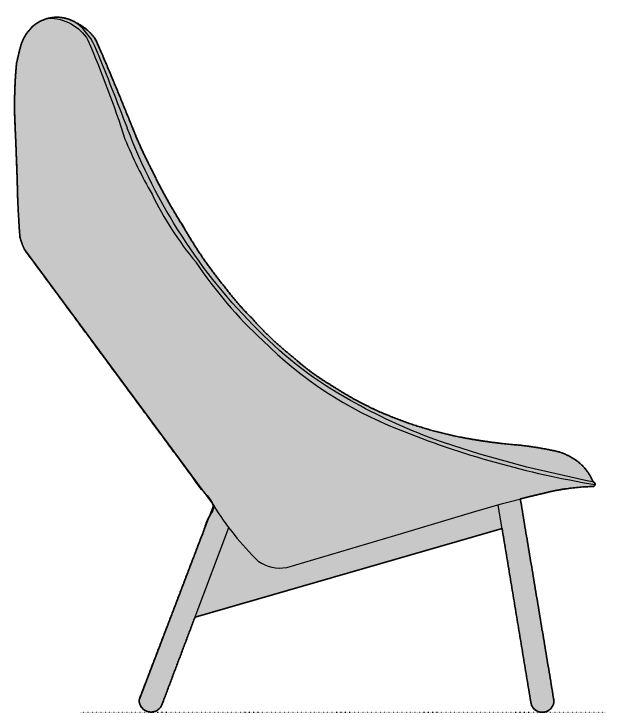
# Model space of a CAD drawing. Header units: millimetres. Extents: x -30 to 1965, y -1345 to 1063.
# Drawn here: x 1028 to 1930, y -2 to 1063 of the extents above; entities that cross this region are included whole.
import ezdxf

# ---------------------------------------------------------------- set-up
doc = ezdxf.new("R2010")
doc.units = ezdxf.units.MM
doc.linetypes.add('Dots', pattern=[1, 0, -1])
doc.layers.add('Blocks', color=7, linetype='Continuous')
doc.layers.add('Blocks$Fill', color=7, linetype='Continuous', true_color=0xffffff)
for name, color, linetype, lineweight, true_color in [('Blocks$Inner', 7, 'Continuous', 25, 0x007f00), ('Blocks$Outline', 7, 'Continuous', 35, 0xff3f3f), ('Groud', 7, 'Dots', 25, 0x243775)]:
    doc.layers.add(name, color=color, linetype=linetype, lineweight=lineweight, true_color=true_color)

# ---------------------------------------------------------------- blocks, each defined once
blk = doc.blocks.new('Uchiwa Quilted Lounge Chair Side')
at = {"layer": 'Blocks$Fill'}
blk.add_hatch(color=256, dxfattribs=at).paths.add_polyline_path([(175.2, 144.7), (124, 9), (123.8, 8.7), (123.6, 8.4), (123.4, 8.1), (123.2, 7.8), (123, 7.5), (122.8, 7.2), (122.6, 6.9), (122.4, 6.7), (122.1, 6.4), (121.9, 6.1), (121.6, 5.8), (121.4, 5.6), (121.1, 5.3), (120.9, 5), (120.6, 4.8), (120.3, 4.5), (120, 4.3), (119.7, 4.1), (119.4, 3.8), (119.1, 3.6), (118.8, 3.4), (118.5, 3.2), (118.2, 2.9), (117.9, 2.7), (117.5, 2.5), (117.2, 2.3), (116.9, 2.2), (116.5, 2), (116.2, 1.8), (115.8, 1.6), (115.5, 1.5), (115.1, 1.3), (114.8, 1.2), (114.4, 1.1), (114, 0.9), (113.7, 0.8), (113.3, 0.7), (112.9, 0.6), (112.6, 0.5), (112.2, 0.4), (111.8, 0.3), (111.4, 0.3), (111.1, 0.2), (110.7, 0.2), (110.3, 0.1), (109.9, 0.1), (109.6, 0), (109.2, 0), (108.8, 0), (108.4, 0), (108.1, 0), (107.7, 0), (107.3, 0), (106.9, 0), (106.6, 0.1), (106.2, 0.1), (105.9, 0.2), (105.5, 0.2), (105.2, 0.3), (104.8, 0.3), (104.5, 0.4), (104.1, 0.5), (103.8, 0.6), (103.4, 0.6), (103.1, 0.7), (102.8, 0.8), (102.4, 0.9), (102.1, 1.1), (101.8, 1.2), (101.4, 1.3), (101.1, 1.5), (100.8, 1.6), (100.4, 1.8), (100.1, 1.9), (99.8, 2.1), (99.4, 2.3), (99.1, 2.4), (98.8, 2.6), (98.5, 2.8), (98.2, 3), (97.9, 3.2), (97.6, 3.4), (97.2, 3.7), (96.9, 3.9), (96.6, 4.1), (96.4, 4.4), (96.1, 4.6), (95.8, 4.9), (95.5, 5.2), (95.2, 5.4), (95, 5.7), (94.7, 6), (94.4, 6.3), (94.2, 6.6), (93.9, 6.9), (93.7, 7.2), (93.5, 7.5), (93.3, 7.8), (93, 8.1), (92.8, 8.4), (92.6, 8.8), (92.4, 9.1), (92.2, 9.4), (92.1, 9.8), (91.9, 10.1), (91.7, 10.5), (91.5, 10.8), (91.4, 11.2), (91.3, 11.5), (91.1, 11.9), (91, 12.2), (90.9, 12.6), (90.8, 12.9), (90.6, 13.3), (90.5, 13.6), (90.5, 14), (90.4, 14.4), (90.3, 14.7), (90.2, 15.1), (90.2, 15.4), (90.1, 15.8), (90.1, 16.2), (90, 16.5), (90, 16.9), (90, 17.2), (90, 17.6), (89.9, 17.9), (89.9, 18.3), (203.2, 314.8), (-84.7, 704.2), (-85.8, 706.5), (-86.7, 708.8), (-87.7, 711.1), (-88.5, 713.5), (-89.4, 715.9), (-90.2, 718.2), (-90.9, 720.6), (-91.6, 723.1), (-93.8, 755.5), (-95.2, 788), (-98.8, 887.6), (-99.4, 900.2), (-99.7, 912.8), (-99.8, 925.5), (-99.7, 938.1), (-99.3, 950.7), (-98.7, 963.4), (-97.8, 976), (-96.7, 988.6), (-90.5, 1014.4), (-89.9, 1016.4), (-89.2, 1018.4), (-88.4, 1020.3), (-87.5, 1022.2), (-86.7, 1024.1), (-85.7, 1026), (-84.7, 1027.9), (-83.6, 1029.7), (-82.5, 1031.5), (-81.4, 1033.2), (-80.2, 1035), (-78.9, 1036.6), (-77.6, 1038.3), (-76.2, 1039.9), (-74.8, 1041.4), (-73.4, 1042.9), (-72.6, 1043.7), (-71.8, 1044.4), (-71, 1045.1), (-70.1, 1045.8), (-69.3, 1046.4), (-68.4, 1047.1), (-67.5, 1047.7), (-66.6, 1048.4), (-65.7, 1049), (-64.7, 1049.6), (-63.8, 1050.2), (-62.8, 1050.8), (-61.8, 1051.3), (-60.8, 1051.8), (-59.8, 1052.4), (-58.7, 1052.9), (-57.7, 1053.3), (-56.6, 1053.8), (-55.6, 1054.2), (-54.5, 1054.6), (-53.4, 1055), (-52.3, 1055.4), (-51.1, 1055.8), (-50, 1056.1), (-48.9, 1056.4), (-47.7, 1056.7), (-46.6, 1056.9), (-45.4, 1057.1), (-44.3, 1057.4), (-43.1, 1057.5), (-41.9, 1057.7), (-40.7, 1057.8), (-39.6, 1057.9), (-38.4, 1058), (-37.2, 1058.1), (-36, 1058.1), (-34.8, 1058.1), (-33.6, 1058.1), (-32.5, 1058), (-31.3, 1058), (-30.1, 1057.9), (-29, 1057.8), (-27.8, 1057.6), (-26.6, 1057.4), (-25.5, 1057.3), (-24.3, 1057), (-23.2, 1056.8), (-22.1, 1056.6), (-21, 1056.3), (-19.9, 1056), (-18.8, 1055.6), (-17.7, 1055.3), (-16.6, 1054.9), (-15.6, 1054.6), (-14.5, 1054.1), (-13.5, 1053.7), (-12.5, 1053.3), (-11.5, 1052.8), (-10.5, 1052.4), (-9.5, 1051.9), (-8.5, 1051.4), (-7.6, 1050.8), (-6.7, 1050.3), (-5.8, 1049.7), (-3.5, 1048.6), (-1.2, 1047.3), (1, 1046), (3.2, 1044.6), (5.3, 1043.1), (7.4, 1041.6), (9.4, 1040), (11.4, 1038.3), (13.3, 1036.5), (15.1, 1034.7), (16.9, 1032.8), (18.6, 1030.8), (20.3, 1028.8), (21.8, 1026.8), (23.3, 1024.7), (24.7, 1022.5), (83.8, 880.1), (88.8, 868.4), (94.1, 856.7), (99.6, 845.1), (105.3, 833.7), (117.6, 808.8), (130.7, 784.2), (144.6, 760.1), (159.1, 736.4), (166, 724.6), (173.2, 712.9), (180.6, 701.4), (188.3, 690.1), (196.2, 678.9), (204.3, 667.9), (212.7, 657.1), (221.2, 646.5), (225.9, 640.3), (230.7, 634.1), (235.7, 628.1), (240.7, 622.2), (245.9, 616.4), (251.1, 610.7), (256.5, 605.1), (262, 599.6), (269.6, 591.3), (277.3, 583.1), (285.3, 575.2), (293.4, 567.4), (301.7, 559.8), (310.1, 552.4), (318.7, 545.1), (327.4, 538.1), (333.9, 532.4), (340.6, 526.8), (347.5, 521.4), (354.6, 516.1), (361.8, 511), (369.1, 506.1), (376.6, 501.3), (400.3, 486.6), (408.5, 481.8), (416.8, 477.1), (425.2, 472.6), (433.6, 468.2), (442.1, 464), (450.7, 459.9), (466.5, 453.1), (482.5, 446.6), (498.7, 440.7), (515.1, 435.2), (531.6, 430.2), (548.3, 425.7), (565.1, 421.7), (581.9, 418.2), (602, 414.6), (622.2, 411.6), (642.4, 409), (662.7, 407), (676.4, 405.6), (690, 403.8), (703.6, 401.6), (717.1, 398.9), (719.9, 398.4), (722.7, 397.9), (725.6, 397.2), (728.4, 396.5), (731.1, 395.7), (733.9, 394.8), (736.6, 393.8), (739.3, 392.7), (742, 391.5), (744.6, 390.2), (747.2, 388.8), (749.7, 387.4), (752.1, 385.9), (754.6, 384.3), (756.9, 382.6), (759.2, 380.9), (760.9, 379.5), (762.6, 378), (764.2, 376.5), (765.8, 374.9), (767.4, 373.3), (768.9, 371.6), (770.4, 369.8), (771.8, 368.1), (773.1, 366.2), (774.4, 364.4), (775.7, 362.5), (776.9, 360.6), (778, 358.6), (779, 356.6), (780, 354.6), (781, 352.6), (781.5, 351.6), (781.5, 351.6), (781.5, 351.6), (781.5, 351.5), (781.5, 351.5), (781.5, 351.5), (781.5, 351.4), (781.5, 351.4), (781.5, 351.3), (781.5, 351.3), (781.5, 351.3), (781.5, 351.2), (781.5, 351.2), (781.5, 351.2), (781.5, 351.1), (781.5, 351.1), (781.5, 351.1), (781.5, 351), (781.5, 351), (781.5, 351), (781.4, 350.9), (781.4, 350.9), (781.4, 350.8), (781.4, 350.8), (781.4, 350.8), (781.4, 350.7), (781.4, 350.7), (781.4, 350.7), (781.4, 350.6), (781.3, 350.6), (781.3, 350.6), (781.3, 350.5), (781.3, 350.5), (783.3, 350.1), (783.4, 350.1), (783.5, 350), (783.6, 349.9), (783.7, 349.8), (783.8, 349.7), (783.9, 349.6), (784, 349.5), (784.1, 349.4), (784.1, 349.3), (784.2, 349.3), (784.2, 349.2), (784.3, 349.2), (784.3, 349.1), (784.3, 349.1), (784.4, 349), (784.4, 348.9), (784.4, 348.9), (784.5, 348.8), (784.5, 348.8), (784.5, 348.7), (784.6, 348.7), (784.6, 348.6), (784.6, 348.5), (784.6, 348.5), (784.7, 348.4), (784.7, 348.3), (784.7, 348.3), (784.7, 348.2), (784.8, 348.1), (784.8, 348.1), (784.8, 348), (784.8, 348), (784.8, 347.9), (784.8, 347.8), (784.9, 347.8), (784.9, 347.7), (784.9, 347.6), (784.9, 347.5), (784.9, 347.4), (784.9, 347.2), (784.9, 347.1), (784.9, 347), (784.9, 346.8), (784.9, 346.7), (784.9, 346.6), (784.9, 346.5), (784.9, 346.3), (784.9, 346.2), (784.8, 346.1), (784.8, 346), (784.8, 345.8), (784.7, 345.7), (784.7, 345.6), (784.6, 345.5), (784.6, 345.3), (784.5, 345.3), (784.5, 345.2), (784.5, 345.2), (784.4, 345.1), (784.4, 345.1), (784.4, 345), (784.3, 344.9), (784.3, 344.9), (784.3, 344.8), (784.2, 344.8), (784.2, 344.7), (784.1, 344.7), (784.1, 344.6), (784.1, 344.6), (784, 344.5), (784, 344.5), (783.9, 344.4), (783.9, 344.4), (783.8, 344.3), (783.8, 344.3), (783.7, 344.2), (783.7, 344.2), (783.6, 344.1), (783.6, 344.1), (783.5, 344), (783.5, 344), (783.4, 344), (783.4, 343.9), (783.3, 343.8), (783.2, 343.8), (783, 343.7), (782.9, 343.6), (782.8, 343.6), (782.7, 343.5), (782.6, 343.5), (782.5, 343.4), (782.3, 343.4), (772.3, 343), (762.2, 342.4), (752.2, 341.4), (742.2, 340.2), (732.2, 338.6), (722.3, 336.7), (712.5, 334.6), (702.7, 332.2), (681.8, 327.3), (671, 324.5), (722.2, 17.5), (722.2, 17.2), (722.2, 16.8), (722.2, 16.4), (722.1, 16), (722.1, 15.7), (722.1, 15.3), (722, 14.9), (722, 14.5), (721.9, 14.1), (721.8, 13.7), (721.7, 13.4), (721.7, 13), (721.6, 12.6), (721.4, 12.2), (721.3, 11.8), (721.2, 11.4), (721.1, 11), (720.9, 10.7), (720.8, 10.3), (720.6, 9.9), (720.4, 9.5), (720.2, 9.1), (720, 8.8), (719.8, 8.4), (719.6, 8.1), (719.4, 7.7), (719.2, 7.3), (718.9, 7), (718.7, 6.7), (718.4, 6.3), (718.2, 6), (717.9, 5.7), (717.6, 5.4), (717.3, 5.1), (717, 4.7), (716.7, 4.5), (716.4, 4.2), (716.1, 3.9), (715.8, 3.6), (715.5, 3.4), (715.1, 3.1), (714.8, 2.9), (714.4, 2.6), (714.1, 2.4), (713.8, 2.2), (713.4, 2), (713, 1.7), (712.7, 1.6), (712.3, 1.4), (712, 1.2), (711.6, 1), (711.2, 0.9), (710.9, 0.7), (710.5, 0.6), (710.1, 0.5), (709.7, 0.3), (709.4, 0.2), (709, 0.1), (708.6, 0), (708.3, -0.1), (707.9, -0.1), (707.5, -0.2), (707.1, -0.3), (706.8, -0.3), (706.4, -0.4), (706, -0.4), (705.7, -0.4), (705.3, -0.4), (704.9, -0.5), (704.5, -0.5), (704.1, -0.5), (703.7, -0.4), (703.4, -0.4), (703, -0.4), (702.6, -0.4), (702.2, -0.3), (701.8, -0.3), (701.4, -0.2), (701, -0.1), (700.6, 0), (700.2, 0.1), (699.8, 0.2), (699.4, 0.3), (699, 0.4), (698.6, 0.5), (698.2, 0.7), (697.8, 0.8), (697.5, 1), (697.1, 1.2), (696.7, 1.3), (696.3, 1.5), (695.9, 1.7), (695.6, 1.9), (695.2, 2.1), (694.9, 2.4), (694.5, 2.6), (694.2, 2.8), (693.8, 3.1), (693.5, 3.4), (693.2, 3.6), (692.8, 3.9), (692.5, 4.2), (692.2, 4.5), (691.9, 4.8), (691.6, 5.1), (691.3, 5.4), (691.1, 5.7), (690.8, 6), (690.5, 6.3), (690.3, 6.6), (690.1, 7), (689.8, 7.3), (689.6, 7.6), (689.4, 8), (689.2, 8.3), (689, 8.7), (688.8, 9), (688.6, 9.4), (688.4, 9.7), (688.3, 10.1), (688.1, 10.4), (688, 10.8), (687.8, 11.2), (687.7, 11.5), (687.6, 11.9), (687.5, 12.2), (687.4, 12.6), (687.3, 13), (643.1, 279.7)], flags=0)
at = {"layer": 'Blocks$Inner'}
for p, q in [((671, 324.5), (722.2, 17.5)), ((687.3, 13), (637.1, 315.5)), ((175.2, 144.7), (643.1, 279.7))]:
    blk.add_line(p, q, dxfattribs=at)
for points in [[(-84.7, 704.2), (203.2, 314.8), (89.9, 18.3)], [(783.3, 350.1), (770.3, 352.6), (680.9, 372.8), (609.1, 392.6), (553.7, 410.4), (539.4, 415.5)], [(314.9, 220.1), (479.7, 268.6), (601.8, 305.6), (643.6, 317.4), (681.8, 327.3), (702.7, 332.2)], [(124, 9), (226.6, 280.9)]]:
    blk.add_lwpolyline(points, dxfattribs=at)
for centre, radius, start, end in [((-35.1, 1002.3), 55.8, 58.2146, 133.2885), ((-66.2, 972.3), 98.2, 21.3267, 52.0365), ((-23, 993.2), 70.8, 135.3829, 162.5681), ((1173.9, 697.7), 1303.4, 165.9372, 167.1066), ((-5144.3, -1094.5), 5580.8, 20.82, 22.132), ((563.3, 924.4), 663.1, 174.4518, 183.1863), ((654.7, 1117.4), 618.3, 202.5645, 207.3123), ((713.5, 1137.5), 697.3, 202.3269, 210.025), ((903.7, 1211.7), 883.3, 205.3402, 212.5546), ((1522.4, 845.7), 1618.7, 182.0437, 184.3449), ((580.8, 1019), 524.4, 206.0557, 219.5138), ((35.4, 758.7), 131.9, 195.6972, 204.4261), ((735.6, 1060), 673.2, 213.8203, 227.2365), ((707.4, 996.1), 607.6, 225.0956, 248.5248), ((1016.9, 1749.3), 1421.9, 248.0306, 260.61), ((781.1, 347), 3.83, 288.7586, 55.1777), ((598, 561.8), 465.7, 212.0297, 225.4747), ((305.3, 279.1), 59.8, 235.5518, 279.2869), ((108.2, 18.3), 18.3, 180.107, 329.4115)]:
    blk.add_arc(centre, radius, start, end, dxfattribs=at)
at = {"layer": 'Blocks$Inner', "extrusion": (0, 0, -1)}
for centre, radius, start, end in [((47, 987.7), 68.9, 88.8895, 149.053), ((38.4, 982.4), 74.8, 115.8653, 147.5707), ((1480.6, 378.6), 1625.8, 156.647, 162.3114), ((5081.7, -1177.1), 5560, 156.6954, 158.284), ((4806.6, 669.9), 4712.8, 177.3525, 178.5645), ((-882.9, 1196.1), 867, 314.8246, 339.2641), ((-693.4, 990.8), 587.8, 298.5822, 315.8272), ((-841, 1231.7), 870.2, 290.2796, 299.5302), ((-789.2, 6.6), 336.8, 75.1261, 88.8411), ((-704.5, 17.2), 17.7, 179.0582, 345.9848)]:
    blk.add_arc(centre, radius, start, end, dxfattribs=at)
at = {"layer": 'Blocks$Inner'}
for points, weights in [([(159.1, 736.4), (186.3, 688.7), (221.2, 646.5)], [1, 0.996233703022, 1]), ([(221.2, 646.5), (239.8, 621.4), (262, 599.6)], [1, 0.996965724236, 1]), ([(262, 599.6), (292.1, 566), (327.4, 538.1)], [1, 0.996296828194, 1]), ([(327.4, 538.1), (353.3, 514.8), (384.3, 496.8)], [1, 0.994813417877, 1]), ([(384.3, 496.8), (416.1, 475.9), (450.7, 459.9)], [1, 0.997296143364, 1]), ([(450.7, 459.9), (513.9, 431.3), (581.9, 418.2)], [1, 0.993069004585, 1]), ([(581.9, 418.2), (622, 410.5), (662.7, 407)], [1, 0.998572930974, 1]), ([(662.7, 407), (690.1, 404.7), (717.1, 398.9)], [1, 0.997979814316, 1]), ([(717.1, 398.9), (740.5, 395.5), (759.2, 380.9)], [1, 0.966191885241, 1]), ([(759.2, 380.9), (773.5, 369.4), (781, 352.6)], [1, 0.971351085009, 1]), ([(781.5, 351.6), (781.6, 351), (781.3, 350.5)], [1, 0.947305529902, 1])]:
    blk.add_rational_spline(points, weights, degree=2, dxfattribs=at)
blk.add_open_spline([(781, 352.6), (781.5, 351.6)], degree=1, dxfattribs=at)
at = {"layer": 'Blocks$Outline'}
blk.add_lwpolyline([(643.1, 279.7), (175.2, 144.7)], dxfattribs=at)
for points, weights, knots in [([(175.2, 144.7), (149.6, 76.8), (124, 9), (116.9, -3), (103.4, 0.6), (90, 4.3), (89.9, 18.3), (146.6, 166.5), (203.2, 314.8), (59.2, 509.5), (-84.7, 704.2), (-88.9, 713.4), (-91.6, 723.1), (-94.1, 755.5), (-95.2, 788), (-96.5, 837.8), (-98.8, 887.6), (-101.6, 938.2), (-96.7, 988.6), (-93.8, 1001.5), (-90.5, 1014.4), (-85.4, 1030.8), (-73.4, 1042.9), (-42.2, 1072.3), (-5.8, 1049.7)], [1, 1, 1, 0.795196959158, 1, 0.795196959158, 1, 1, 1, 1, 1, 0.997100222164, 1, 0.999798364981, 1, 0.999944074891, 1, 0.997096422063, 1, 0.999947926812, 1, 0.971991368906, 1, 0.79296066396, 1], [-3181.66718, -3181.66718, -3181.66718, -3036.609742, -3036.609742, -3012.761611, -3012.761611, -2988.91348, -2988.91348, -2671.466335, -2671.466335, -2187.18571, -2187.18571, -2167.091089, -2167.091089, -2102.076928, -2102.076928, -2002.392215, -2002.392215, -1901.298534, -1901.298534, -1874.694668, -1874.694668, -1841.125787, -1841.125787, -1768.058214, -1768.058214, -1768.058214]), ([(-5.8, 1049.7), (13.3, 1040.5), (24.7, 1022.5), (55.2, 951.7), (83.8, 880.1), (93.6, 856.5), (105.3, 833.7), (129.2, 783.4), (159.1, 736.4)], [1, 0.961967175726, 1, 0.999903903373, 1, 0.999141800302, 1, 0.998018822971, 1], [-41.387801, -41.387801, -41.387801, 0, 0, 154.163315, 154.163315, 205.400909, 205.400909, 316.621555, 316.621555, 316.621555]), ([(221.2, 646.5), (239.8, 621.4), (262, 599.6), (292.1, 566), (327.4, 538.1)], [1, 0.996965724236, 1, 0.996296828194, 1], [0, 0, 0, 62.192488, 62.192488, 152.061883, 152.061883, 152.061883]), ([(327.4, 538.1), (353.3, 514.8), (384.3, 496.8), (416.1, 475.9), (450.7, 459.9), (513.9, 431.3), (581.9, 418.2), (622, 410.5), (662.7, 407), (690.1, 404.7), (717.1, 398.9), (740.5, 395.5), (759.2, 380.9), (773.5, 369.4), (781, 352.6), (781.2, 352.1), (781.5, 351.6), (781.6, 351), (781.3, 350.5)], [1, 0.994813417877, 1, 0.997296143364, 1, 0.993069004585, 1, 0.998572930974, 1, 0.997979814316, 1, 0.966191885241, 1, 0.971351085009, 1, 1, 1, 0.947305529902, 1], [-506.731014, -506.731014, -506.731014, -435.260106, -435.260106, -359.208158, -359.208158, -221.204715, -221.204715, -139.64842, -139.64842, -84.593965, -84.593965, -38.310642, -38.310642, -2.223699, -2.223699, -1.148873, -1.148873, 0, 0, 0]), ([(781.3, 350.5), (782.3, 350.3), (783.3, 350.1), (785.2, 348.8), (784.9, 346.5), (784.6, 344.1), (782.3, 343.4), (741.8, 342.6), (702.7, 332.2), (692.2, 329.8), (681.8, 327.3), (676.4, 325.9), (671, 324.5)], [1, 1, 1, 0.851683363971, 1, 0.851683363971, 1, 0.992846172822, 1, 1, 1, 1, 1], [-649.713686, -649.713686, -649.713686, -647.685885, -647.685885, -643.464894, -643.464894, -639.243903, -639.243903, -558.618892, -558.618892, -537.154618, -537.154618, -526.062482, -526.062482, -526.062482]), ([(671, 324.5), (696.6, 171), (722.2, 17.5), (722.4, 1.7), (706.8, -0.3), (691.1, -2.4), (687.3, 13), (665.2, 146.3), (643.1, 279.7)], [1, 1, 1, 0.746270624645, 1, 0.746270624645, 1, 1, 1], [0, 0, 0, 311.235235, 311.235235, 337.029295, 337.029295, 362.823356, 362.823356, 633.170364, 633.170364, 633.170364])]:
    blk.add_rational_spline(points, weights, degree=2, knots=knots, dxfattribs=at)
blk.add_rational_spline([(159.1, 736.4), (186.3, 688.7), (221.2, 646.5)], [1, 0.996233703022, 1], degree=2, dxfattribs=at)

msp = doc.modelspace()

# ---------------------------------------------------------------- linework, layer by layer
at = {"layer": 'Groud'}
msp.add_lwpolyline([(1128.7, 0), (1930.3, 0)], dxfattribs=at)

# ---------------------------------------------------------------- block references
at = {"layer": 'Blocks'}
msp.add_blockref('Uchiwa Quilted Lounge Chair Side', (1128.7, 0), dxfattribs=at)

doc.saveas('drawing.dxf')
